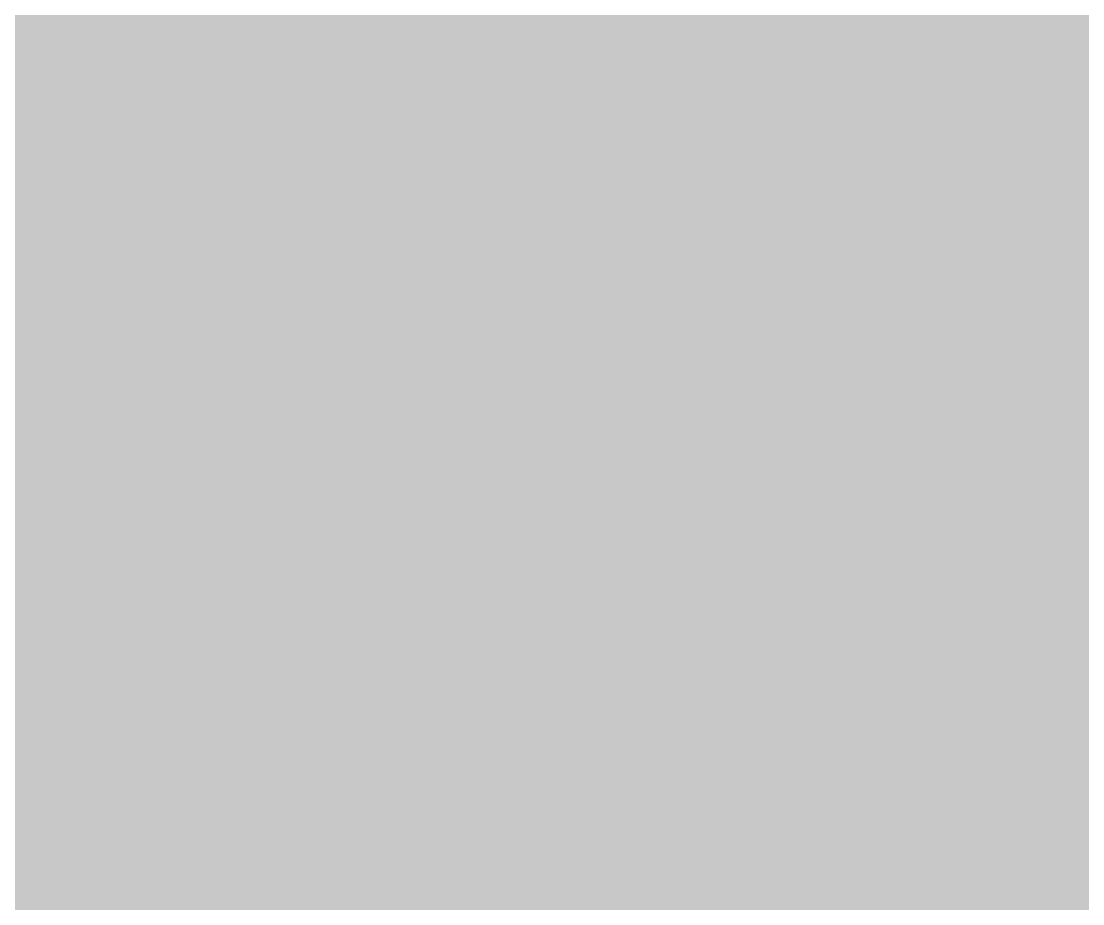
# Model space of a CAD drawing. Header units: inches. Extents: x -0.16 to 1.73, y -0.16 to 1.34.
# Drawn here: x 0.61554 to 0.62597, y 0.13463 to 0.1433 of the extents above; entities that cross this region are included whole.
import ezdxf

# ---------------------------------------------------------------- set-up
doc = ezdxf.new("R2010")
doc.units = ezdxf.units.IN
doc.header["$MEASUREMENT"] = 0
for name, color, linetype in [('Bottom Layer', 5, 'Continuous'), ('Bottom Solder', 6, 'Continuous'), ('Top Layer', 1, 'Continuous'), ('Top Solder', 216, 'Continuous')]:
    doc.layers.add(name, color=color, linetype=linetype)

msp = doc.modelspace()

# ---------------------------------------------------------------- hatches: boundary and pattern name
at = {"layer": 'Bottom Layer'}
h = msp.add_hatch(color=5, dxfattribs=at)
edge = h.paths.add_edge_path()
edge.add_arc((0.619873, 0.151536), 0.012, 0, 360)
at = {"layer": 'Bottom Solder'}
h = msp.add_hatch(color=6, dxfattribs=at)
edge = h.paths.add_edge_path()
edge.add_arc((0.619873, 0.151536), 0.016, 0, 360)
at = {"layer": 'Top Layer'}
h = msp.add_hatch(color=1, dxfattribs=at)
edge = h.paths.add_edge_path()
edge.add_arc((0.619873, 0.151536), 0.012, 0, 360)
at = {"layer": 'Top Solder'}
h = msp.add_hatch(color=216, dxfattribs=at)
edge = h.paths.add_edge_path()
edge.add_arc((0.619873, 0.151536), 0.016, 0, 360)

# ---------------------------------------------------------------- linework, layer by layer
at = {"layer": 'Bottom Layer'}
msp.add_lwpolyline([(0.619873, 0.151536, 0.025, 0.025, 0), (0.619873, 0.266036, 0.025, 0.025, 0)], format="xyseb", dxfattribs=at)
msp.add_lwpolyline([(0.613623, 0.151536, 0.0125, 0.0125, 1), (0.626123, 0.151536, 0.0125, 0.0125, 1)], format="xyseb", close=True, dxfattribs=at)
at = {"layer": 'Top Layer'}
for points in [[(0.619873, 0.151536, 0.031496, 0.031496, 0), (0.619873, 0.178097, 0.031496, 0.031496, 0)], [(0.619873, 0.137081, 0.031496, 0.031496, 0), (0.619873, 0.150764, 0.031496, 0.031496, 0)], [(0.619873, 0.150764, 0.025, 0.025, 0), (0.619873, 0.151536, 0.025, 0.025, 0)], [(0.619873, 0.137081, 0.031496, 0.031496, 0), (0.633829, 0.123125, 0.031496, 0.031496, 0)], [(0.633829, 0.123125, 0.031496, 0.031496, 0), (0.669654, 0.123125, 0.031496, 0.031496, 0)]]:
    msp.add_lwpolyline(points, format="xyseb", dxfattribs=at)
for points in [[(0.611999, 0.151536, 0.015748, 0.015748, 1), (0.627747, 0.151536, 0.015748, 0.015748, 1)], [(0.611999, 0.150764, 0.015748, 0.015748, 1), (0.627747, 0.150764, 0.015748, 0.015748, 1)], [(0.613623, 0.151536, 0.0125, 0.0125, 1), (0.626123, 0.151536, 0.0125, 0.0125, 1)], [(0.613623, 0.150764, 0.0125, 0.0125, 1), (0.626123, 0.150764, 0.0125, 0.0125, 1)], [(0.611999, 0.137081, 0.015748, 0.015748, 1), (0.627747, 0.137081, 0.015748, 0.015748, 1)], [(0.611999, 0.137081, 0.015748, 0.015748, 1), (0.627747, 0.137081, 0.015748, 0.015748, 1)], [(0.625955, 0.123125, 0.015748, 0.015748, 1), (0.641703, 0.123125, 0.015748, 0.015748, 1)], [(0.625955, 0.123125, 0.015748, 0.015748, 1), (0.641703, 0.123125, 0.015748, 0.015748, 1)]]:
    msp.add_lwpolyline(points, format="xyseb", close=True, dxfattribs=at)

doc.saveas('drawing.dxf')
